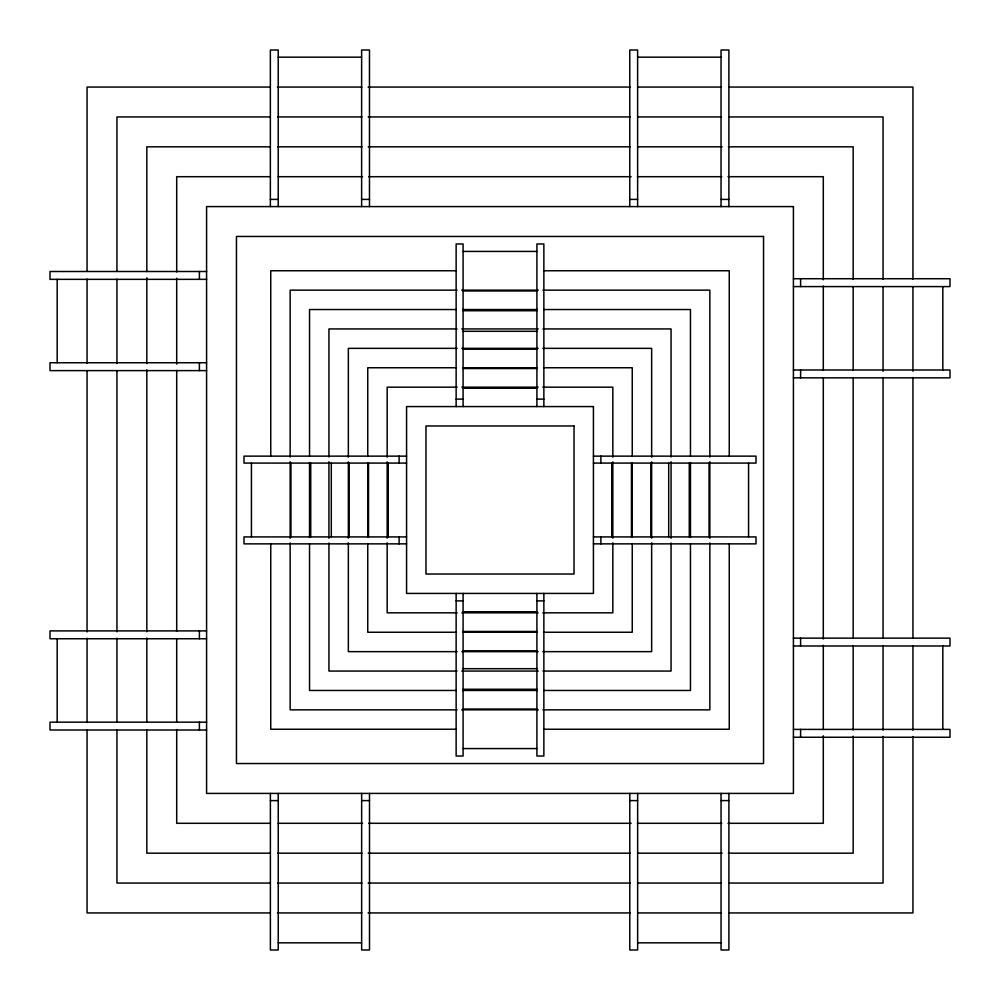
<?xml version="1.0" encoding="UTF-8"?>
<svg xmlns="http://www.w3.org/2000/svg" width="1000" height="1000" viewBox="0 0 1000 1000"><rect width="100%" height="100%" fill="white"/><g stroke="black" fill="none" stroke-linecap="round" stroke-linejoin="round"><path stroke-width="1.5" d="M278.225 57.175L361.625 57.175M637.625 57.175L721.038 57.175M269.725 87.062L87.062 87.062L87.062 271.288M277.525 87.062L361.838 87.062M368.075 87.062L630.363 87.062M637.625 87.062L721.038 87.062M728.713 87.062L912.938 87.062L912.938 279.088M269.85 116.938L116.938 116.938L116.938 271.413M277.65 116.938L361.912 116.938M368.15 116.938L630.288 116.938M637.625 116.938L721.038 116.938M728.587 116.938L883.062 116.938L883.062 279.212M270 146.825L146.825 146.825L146.825 271.562M277.8 146.825L362 146.825M368.237 146.825L630.2 146.825M637.625 146.825L722.2 146.825M728.438 146.825L853.175 146.825L853.175 279.363M270.413 176.7L176.7 176.7L176.7 271.975M278.225 176.7L362.562 176.7M368.812 176.7L631.188 176.7M637.438 176.7L721.775 176.7M728.025 176.7L823.3 176.7L823.3 279.788M270.363 199.4L278.225 199.4M361.625 199.4L369.475 199.4M629.775 199.4L637.625 199.4M721.038 199.4L728.888 199.4M463.088 251.425L536.912 251.425M456.337 270.75L270.75 270.75L270.75 456.337M543.663 270.75L729.25 270.75L729.25 456.337M206.588 271.5L50 271.5L50 279.35L206.588 279.35M793.413 278.725L950 278.725L950 286.588L793.413 286.588M457.088 290.15L290.15 290.15L290.15 457.088M461.775 290.15L538.225 290.15M542.913 290.15L709.85 290.15L709.85 457.088M463.088 290.963L536.912 290.963M456.287 309.538L309.538 309.538L309.538 456.287M462.537 309.538L537.463 309.538M543.713 309.538L690.462 309.538L690.462 456.287M463.088 310.725L536.912 310.725M457.038 328.938L328.938 328.938L328.938 457.038M461.725 328.938L538.275 328.938M542.962 328.938L671.062 328.938L671.062 457.038M463.088 331.3L536.912 331.3M457.225 348.35L348.35 348.35L348.35 457.225M461.887 348.35L538.112 348.35M542.775 348.35L651.65 348.35L651.65 457.225M463.088 349.1L536.912 349.1M206.588 362.75L50 362.75L50 370.613L206.588 370.613M456.438 367.75L367.75 367.75L367.75 456.438M462.663 367.75L537.337 367.75M543.562 367.75L632.25 367.75L632.25 456.438M463.088 368.537L536.912 368.537M793.413 369.988L950 369.988L950 377.837L793.413 377.837M457.2 387.163L387.163 387.163L387.163 457.2M461.875 387.163L538.125 387.163M542.8 387.163L612.837 387.163L612.837 457.2M463.088 388.263L536.912 388.263M456.138 399.113L463.088 399.113M536.912 399.113L543.862 399.113M406.575 456.138L243.975 456.138L243.975 463.088L406.575 463.088M593.425 456.138L756.025 456.138L756.025 463.088L593.425 463.088M406.575 536.912L243.975 536.912L243.975 543.862L406.575 543.862M593.425 536.912L756.025 536.912L756.025 543.862L593.425 543.862M456.138 600.887L463.088 600.887M536.912 600.887L543.862 600.887M463.088 611.737L536.912 611.737M457.2 612.837L387.163 612.837L387.163 542.8M461.875 612.837L538.125 612.837M542.8 612.837L612.837 612.837L612.837 542.8M206.588 630.9L50 630.9L50 638.75L206.588 638.75M463.088 631.462L536.912 631.462M456.438 632.25L367.75 632.25L367.75 543.562M462.663 632.25L537.337 632.25M543.562 632.25L632.25 632.25L632.25 543.562M793.413 638.138L950 638.138L950 645.987L793.413 645.987M463.088 650.9L536.912 650.9M457.225 651.65L348.35 651.65L348.35 542.775M461.887 651.65L538.112 651.65M542.775 651.65L651.65 651.65L651.65 542.775M463.088 668.7L536.912 668.7M457.038 671.062L328.938 671.062L328.938 542.962M461.725 671.062L538.275 671.062M542.962 671.062L671.062 671.062L671.062 542.962M463.088 689.275L536.912 689.275M456.287 690.462L309.538 690.462L309.538 543.713M462.537 690.462L537.463 690.462M543.713 690.462L690.462 690.462L690.462 543.713M463.088 709.038L536.912 709.038M457.088 709.85L290.15 709.85L290.15 542.913M461.775 709.85L538.225 709.85M542.913 709.85L709.85 709.85L709.85 542.913M206.588 722.163L50 722.163L50 730.013L206.588 730.013M456.337 729.25L270.75 729.25L270.75 543.663M543.663 729.25L729.25 729.25L729.25 543.663M793.413 729.4L950 729.4L950 737.25L793.413 737.25M463.088 748.575L536.912 748.575M270.387 800.6L278.238 800.6M361.65 800.6L369.5 800.6M629.788 800.6L637.65 800.6M721.05 800.6L728.9 800.6M270.413 823.3L176.7 823.3L176.7 729.587M278.225 823.3L362.562 823.3M368.812 823.3L631.188 823.3M637.438 823.3L721.775 823.3M728.025 823.3L823.3 823.3L823.3 735.837M270 853.175L146.825 853.175L146.825 730M277.8 853.175L362 853.175M368.237 853.175L630.2 853.175M637.65 853.175L722.2 853.175M728.438 853.175L853.175 853.175L853.175 736.225M269.85 883.062L116.938 883.062L116.938 730.15M277.65 883.062L361.912 883.062M368.15 883.062L630.288 883.062M637.65 883.062L721.05 883.062M728.587 883.062L883.062 883.062L883.062 736.388M269.725 912.938L87.062 912.938L87.062 730.275M277.525 912.938L361.838 912.938M368.075 912.938L630.363 912.938M637.65 912.938L721.05 912.938M728.713 912.938L912.938 912.938L912.938 736.525M278.238 942.825L361.65 942.825M637.65 942.825L721.05 942.825M942.825 286.588L942.825 369.988M942.825 645.987L942.825 729.4M912.938 286.588L912.938 371.2M912.938 377.45L912.938 638.162M912.938 645.975L912.938 730.275M883.062 286.588L883.062 371.275M883.062 377.512L883.062 638.088M883.062 645.888L883.062 730.15M853.175 286.588L853.175 369.988M853.175 377.6L853.175 638M853.175 645.788L853.175 730M823.3 286.025L823.3 370.375M823.3 378.175L823.3 639M823.3 645.25L823.3 729.587M800.6 278.725L800.6 286.588M800.6 369.988L800.6 377.837M800.6 638.138L800.6 645.987M800.6 729.4L800.6 737.25M748.575 463.088L748.575 536.912M728.888 206.588L728.888 50L721.038 50L721.038 206.588M728.9 793.413L728.9 950L721.05 950L721.05 793.413M709.85 461.775L709.85 538.225M709.038 463.088L709.038 536.912M690.462 462.537L690.462 537.463M689.275 463.088L689.275 536.912M671.062 461.725L671.062 538.275M668.7 463.088L668.7 536.912M651.65 461.887L651.65 538.112M650.9 463.088L650.9 536.912M637.65 793.413L637.65 950L629.788 950L629.788 793.413M637.625 206.588L637.625 50L629.775 50L629.775 206.588M632.25 462.663L632.25 537.337M631.462 463.088L631.462 536.912M612.837 461.875L612.837 538.125M611.737 463.088L611.737 536.912M600.887 456.138L600.887 463.088M600.887 536.912L600.887 543.862M543.862 406.575L543.862 243.975L536.912 243.975L536.912 406.575M543.862 593.425L543.862 756.025L536.912 756.025L536.912 593.425M463.088 406.575L463.088 243.975L456.138 243.975L456.138 406.575M463.088 593.425L463.088 756.025L456.138 756.025L456.138 593.425M399.113 456.138L399.113 463.088M399.113 536.912L399.113 543.862M388.263 463.088L388.263 536.912M387.163 461.875L387.163 538.125M369.475 206.588L369.475 50L361.625 50L361.625 206.588M369.5 793.413L369.5 950L361.65 950L361.65 793.413M368.537 463.088L368.537 536.912M367.75 462.663L367.75 537.337M349.1 463.088L349.1 536.912M348.35 461.887L348.35 538.112M331.3 463.088L331.3 536.912M328.938 461.725L328.938 538.275M310.725 463.088L310.725 536.912M309.538 462.537L309.538 537.463M290.963 463.088L290.963 536.912M290.15 461.775L290.15 538.225M278.225 206.588L278.225 50L270.363 50L270.363 206.588M278.238 793.413L278.238 950L270.387 950L270.387 793.413M251.425 463.088L251.425 536.912M199.4 271.5L199.4 279.35M199.4 362.75L199.4 370.613M199.4 630.9L199.4 638.75M199.4 722.163L199.4 730.013M176.7 278.225L176.7 364.125M176.7 370.375L176.7 631.188M176.7 638.75L176.7 722.163M146.825 277.8L146.825 363.562M146.825 369.8L146.825 631.763M146.825 638L146.825 722.2M116.938 279.212L116.938 363.475M116.938 371.275L116.938 631.85M116.938 638.088L116.938 722.35M87.062 279.088L87.062 363.4M87.062 371.2L87.062 631.925M87.062 638.162L87.062 722.475M57.175 279.35L57.175 362.75M57.175 638.75L57.175 722.163M793.413 206.588L206.588 206.588L206.588 793.413L793.413 793.413L793.413 206.588M763.538 236.462L236.462 236.462L236.462 763.538L763.538 763.538L763.538 236.462M593.425 406.575L406.575 406.575L406.575 593.425L593.425 593.425L593.425 406.575M574.025 425.975L425.975 425.975L425.975 574.025L574.025 574.025L574.025 425.975"/></g></svg>
